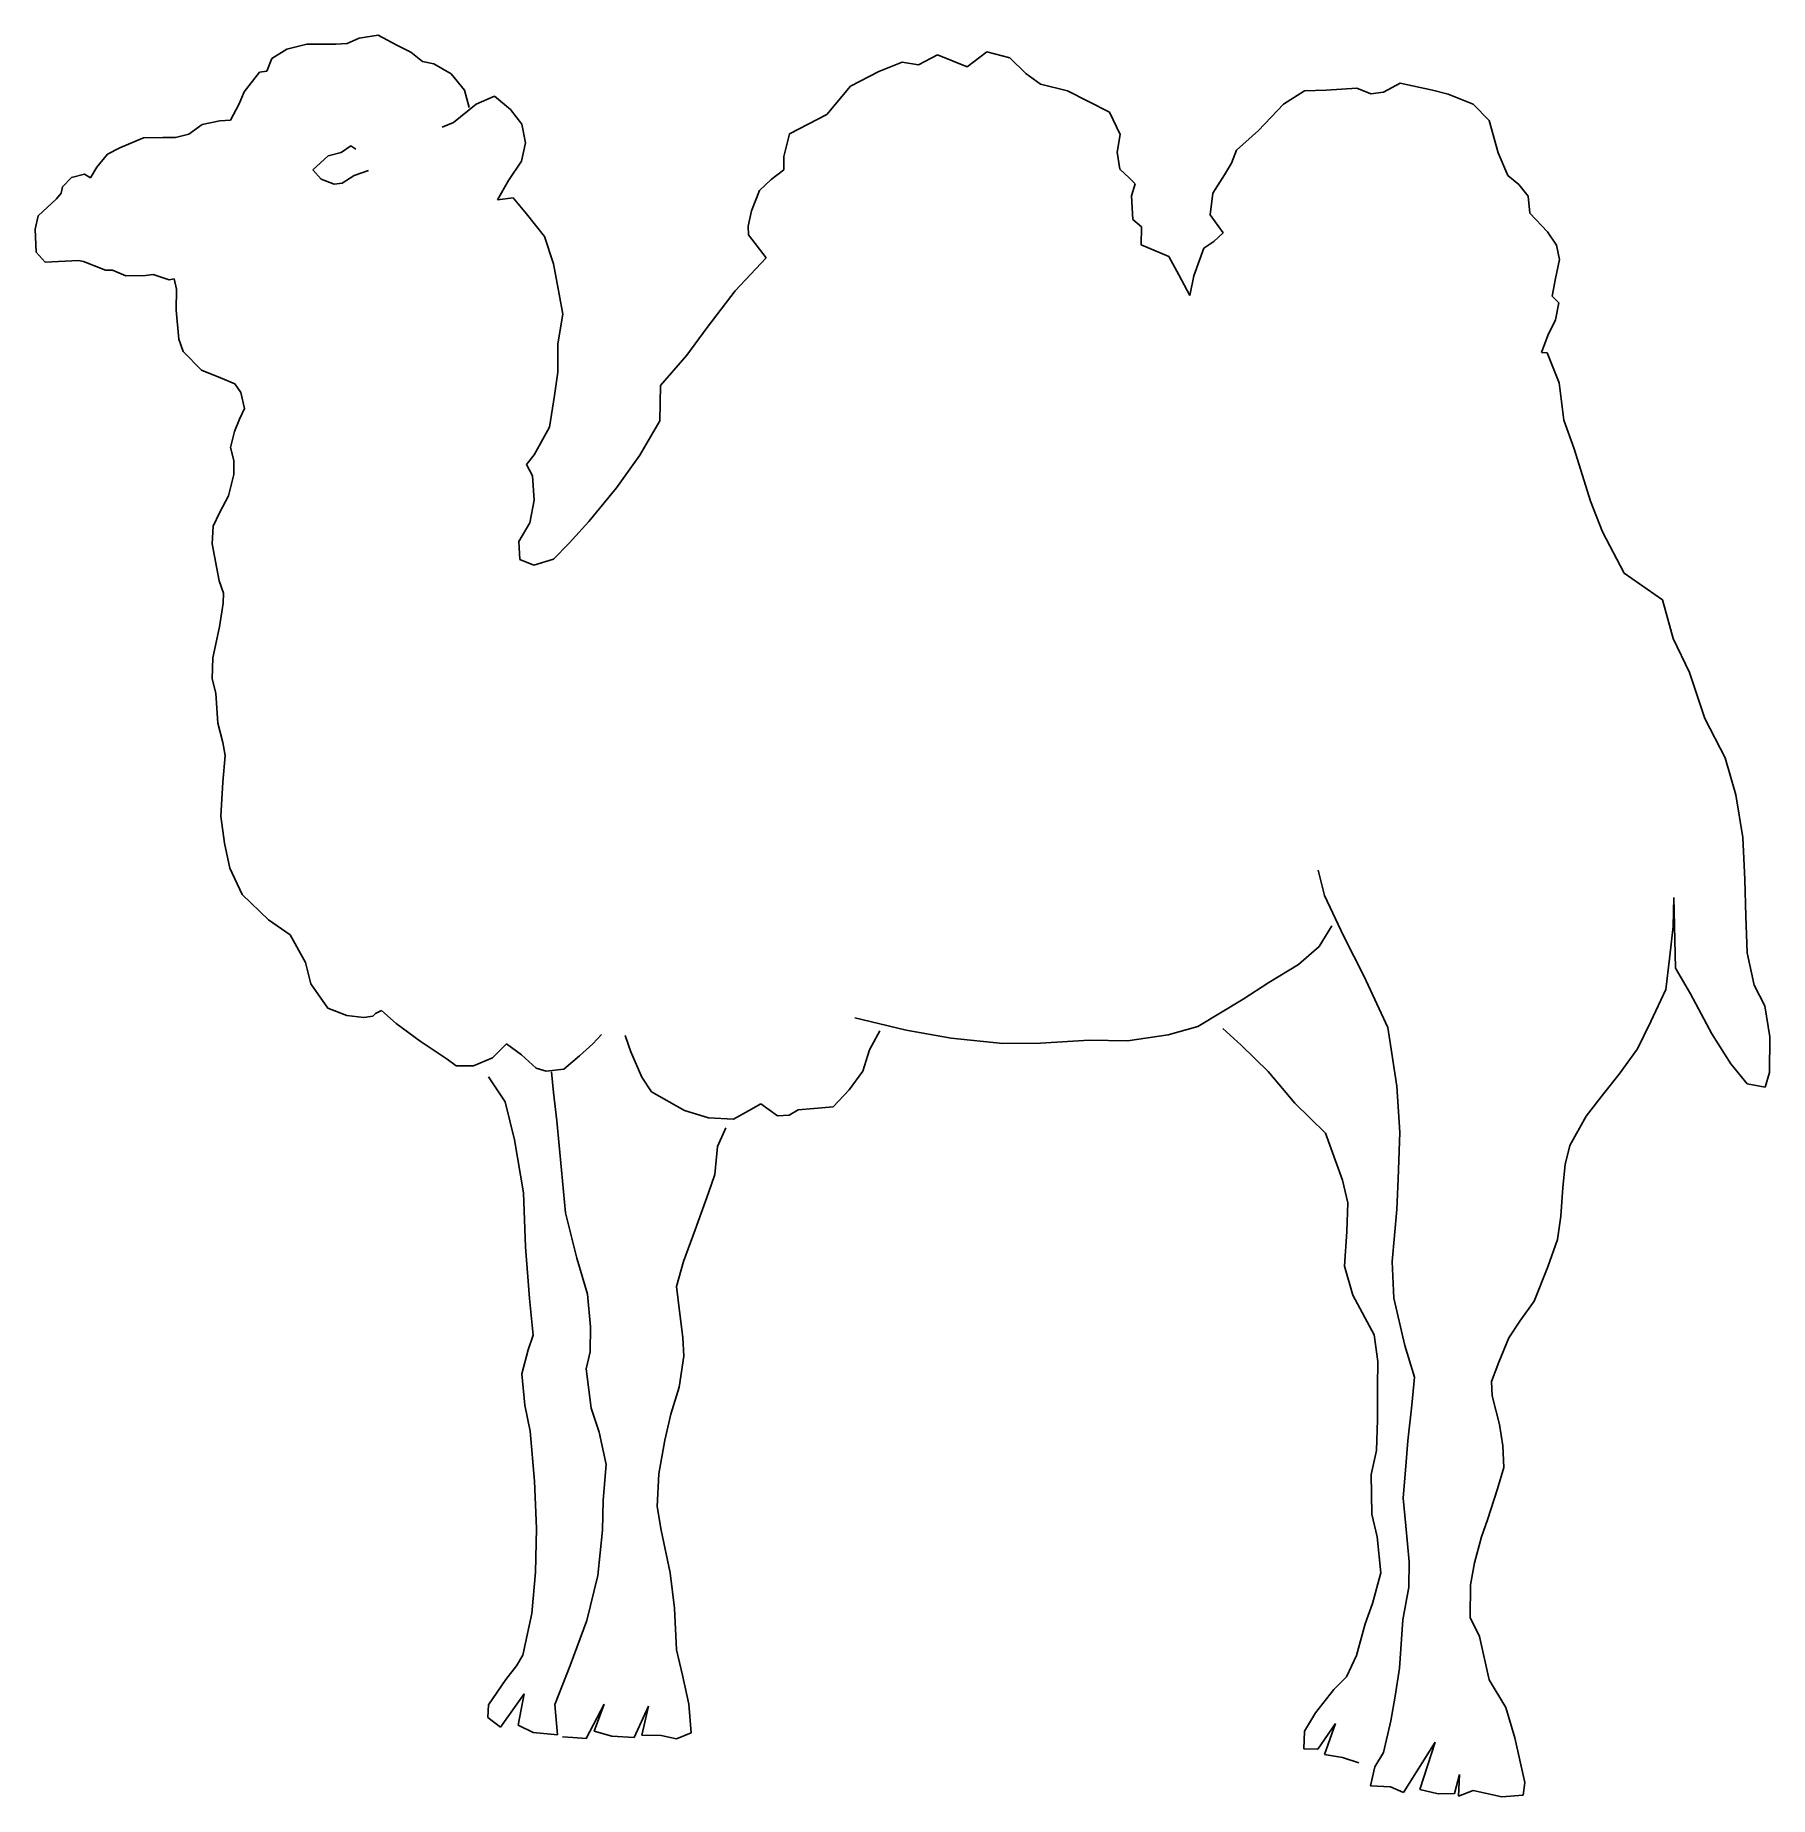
# Model space of a CAD drawing. Header units: millimetres. Extents: x -1484.23 to -1481.93, y 1774.09 to 1776.43.
import ezdxf

# ---------------------------------------------------------------- set-up
doc = ezdxf.new("R2010")
doc.units = ezdxf.units.MM
doc.header["$LTSCALE"] = 10
doc.layers.add('Animais', color=2, linetype='Continuous')

msp = doc.modelspace()

# ---------------------------------------------------------------- linework, layer by layer
at = {"layer": 'Animais'}
for p, q in [((-1483.8671, 1776.4158), (-1483.8937, 1776.4093)), ((-1483.8289, 1776.4158), (-1483.8671, 1776.4158)), ((-1483.8137, 1776.4168), (-1483.8289, 1776.4158)), ((-1483.798, 1776.4236), (-1483.8137, 1776.4168)), ((-1483.7725, 1776.4277), (-1483.798, 1776.4236)), ((-1483.7478, 1776.4146), (-1483.7725, 1776.4277)), ((-1483.7296, 1776.4054), (-1483.7478, 1776.4146)), ((-1483.9137, 1776.3967), (-1483.9204, 1776.3799)), ((-1483.8937, 1776.4093), (-1483.9137, 1776.3967)), ((-1483.714, 1776.3928), (-1483.7296, 1776.4054)), ((-1483.6988, 1776.3896), (-1483.714, 1776.3928)), ((-1483.6758, 1776.3767), (-1483.6988, 1776.3896)), ((-1483.0784, 1776.392), (-1483.1095, 1776.3798)), ((-1483.0567, 1776.3886), (-1483.0784, 1776.392)), ((-1483.0315, 1776.4019), (-1483.0567, 1776.3886)), ((-1483.0106, 1776.3932), (-1483.0315, 1776.4019)), ((-1482.9923, 1776.3857), (-1483.0106, 1776.3932)), ((-1482.9661, 1776.4056), (-1482.9923, 1776.3857)), ((-1482.9359, 1776.3976), (-1482.9661, 1776.4056)), ((-1482.9147, 1776.377), (-1482.9359, 1776.3976)), ((-1483.9299, 1776.3788), (-1483.9504, 1776.3525)), ((-1483.9204, 1776.3799), (-1483.9299, 1776.3788)), ((-1483.6581, 1776.3548), (-1483.6758, 1776.3767)), ((-1483.1095, 1776.3798), (-1483.1468, 1776.3603)), ((-1482.895, 1776.3627), (-1482.9147, 1776.377)), ((-1483.9504, 1776.3525), (-1483.957, 1776.3369)), ((-1483.6522, 1776.3317), (-1483.6581, 1776.3548)), ((-1483.6185, 1776.3471), (-1483.6428, 1776.3362)), ((-1483.5972, 1776.3292), (-1483.6185, 1776.3471)), ((-1483.1468, 1776.3603), (-1483.1783, 1776.3228)), ((-1482.8592, 1776.3542), (-1482.895, 1776.3627)), ((-1482.8036, 1776.3256), (-1482.8592, 1776.3542)), ((-1482.5454, 1776.3539), (-1482.5733, 1776.3363)), ((-1482.5166, 1776.3551), (-1482.5454, 1776.3539)), ((-1482.4758, 1776.3575), (-1482.5166, 1776.3551)), ((-1482.4575, 1776.35), (-1482.4758, 1776.3575)), ((-1482.4405, 1776.3524), (-1482.4575, 1776.35)), ((-1482.4186, 1776.3641), (-1482.4405, 1776.3524)), ((-1482.3758, 1776.3548), (-1482.4186, 1776.3641)), ((-1482.355, 1776.3496), (-1482.3758, 1776.3548)), ((-1482.3216, 1776.3362), (-1482.355, 1776.3496)), ((-1483.957, 1776.3369), (-1483.9682, 1776.3153)), ((-1483.6428, 1776.3362), (-1483.6727, 1776.3122)), ((-1483.5822, 1776.3099), (-1483.5972, 1776.3292)), ((-1483.1783, 1776.3228), (-1483.2278, 1776.2971)), ((-1482.7895, 1776.296), (-1482.8036, 1776.3256)), ((-1482.5733, 1776.3363), (-1482.6061, 1776.3015)), ((-1482.3007, 1776.3149), (-1482.3216, 1776.3362)), ((-1484.0234, 1776.2964), (-1484.0412, 1776.2922)), ((-1484.0057, 1776.3092), (-1484.0234, 1776.2964)), ((-1483.9826, 1776.3142), (-1484.0057, 1776.3092)), ((-1483.9682, 1776.3153), (-1483.9826, 1776.3142)), ((-1483.6727, 1776.3122), (-1483.6881, 1776.306)), ((-1483.5773, 1776.2852), (-1483.5822, 1776.3099)), ((-1483.2278, 1776.2971), (-1483.2351, 1776.2669)), ((-1482.7933, 1776.2726), (-1482.7895, 1776.296)), ((-1482.6061, 1776.3015), (-1482.6353, 1776.2755)), ((-1482.2889, 1776.2719), (-1482.3007, 1776.3149)), ((-1484.1148, 1776.2786), (-1484.1313, 1776.2699)), ((-1484.0837, 1776.2916), (-1484.1148, 1776.2786)), ((-1484.0581, 1776.2922), (-1484.0837, 1776.2916)), ((-1484.0412, 1776.2922), (-1484.0581, 1776.2922)), ((-1483.8219, 1776.2722), (-1483.839, 1776.268)), ((-1483.8089, 1776.2811), (-1483.8219, 1776.2722)), ((-1483.8021, 1776.2766), (-1483.8089, 1776.2811)), ((-1483.5826, 1776.2608), (-1483.5773, 1776.2852)), ((-1482.7901, 1776.2503), (-1482.7933, 1776.2726)), ((-1482.6353, 1776.2755), (-1482.642, 1776.2582)), ((-1482.2759, 1776.2418), (-1482.2889, 1776.2719)), ((-1484.1455, 1776.2529), (-1484.1538, 1776.2387)), ((-1484.1313, 1776.2699), (-1484.1455, 1776.2529)), ((-1483.839, 1776.268), (-1483.8594, 1776.2493)), ((-1483.8594, 1776.2493), (-1483.8481, 1776.2369)), ((-1483.8046, 1776.2419), (-1483.7857, 1776.2485)), ((-1483.5999, 1776.2353), (-1483.5826, 1776.2608)), ((-1483.2351, 1776.2493), (-1483.2518, 1776.2364)), ((-1483.2351, 1776.2669), (-1483.2351, 1776.2493)), ((-1482.7777, 1776.2388), (-1482.7901, 1776.2503)), ((-1482.642, 1776.2582), (-1482.6512, 1776.2425)), ((-1484.1908, 1776.2269), (-1484.1929, 1776.2186)), ((-1484.1791, 1776.239), (-1484.1908, 1776.2269)), ((-1484.162, 1776.2435), (-1484.1791, 1776.239)), ((-1484.1538, 1776.2387), (-1484.162, 1776.2435)), ((-1483.8481, 1776.2369), (-1483.8312, 1776.2302)), ((-1483.8312, 1776.2302), (-1483.8203, 1776.2315)), ((-1483.8203, 1776.2315), (-1483.8046, 1776.2419)), ((-1483.6145, 1776.2096), (-1483.5999, 1776.2353)), ((-1483.2518, 1776.2364), (-1483.2676, 1776.2219)), ((-1482.7696, 1776.2308), (-1482.7777, 1776.2388)), ((-1482.7745, 1776.2149), (-1482.7696, 1776.2308)), ((-1482.6512, 1776.2425), (-1482.6667, 1776.2186)), ((-1482.2613, 1776.23), (-1482.2759, 1776.2418)), ((-1482.2491, 1776.2143), (-1482.2613, 1776.23)), ((-1484.199, 1776.2111), (-1484.2231, 1776.1884)), ((-1484.1929, 1776.2186), (-1484.199, 1776.2111)), ((-1483.594, 1776.2122), (-1483.6145, 1776.2096)), ((-1483.5763, 1776.191), (-1483.594, 1776.2122)), ((-1483.2676, 1776.2219), (-1483.2782, 1776.1951)), ((-1482.7727, 1776.1835), (-1482.7745, 1776.2149)), ((-1482.6667, 1776.2186), (-1482.6704, 1776.1899)), ((-1482.2468, 1776.1921), (-1482.2491, 1776.2143)), ((-1484.2231, 1776.1884), (-1484.2271, 1776.1709)), ((-1483.5523, 1776.1612), (-1483.5763, 1776.191)), ((-1483.2782, 1776.1951), (-1483.2824, 1776.1749)), ((-1482.7612, 1776.1736), (-1482.7727, 1776.1835)), ((-1482.6704, 1776.1899), (-1482.653, 1776.1659)), ((-1482.2235, 1776.1671), (-1482.2468, 1776.1921)), ((-1484.2271, 1776.1709), (-1484.226, 1776.1404)), ((-1483.5403, 1776.1249), (-1483.5523, 1776.1612)), ((-1483.2824, 1776.1749), (-1483.2821, 1776.1633)), ((-1483.2821, 1776.1633), (-1483.2588, 1776.1328)), ((-1482.7615, 1776.15), (-1482.7612, 1776.1736)), ((-1482.6654, 1776.1546), (-1482.6785, 1776.1457)), ((-1482.653, 1776.1659), (-1482.6654, 1776.1546)), ((-1482.2116, 1776.1494), (-1482.2235, 1776.1671)), ((-1484.226, 1776.1404), (-1484.2139, 1776.1272)), ((-1483.2588, 1776.1328), (-1483.2998, 1776.089)), ((-1482.7249, 1776.1344), (-1482.7615, 1776.15)), ((-1482.7116, 1776.11), (-1482.7249, 1776.1344)), ((-1482.6785, 1776.1457), (-1482.692, 1776.1091)), ((-1482.2073, 1776.1306), (-1482.2116, 1776.1494)), ((-1484.2139, 1776.1272), (-1484.1696, 1776.1294)), ((-1484.1696, 1776.1294), (-1484.163, 1776.1281)), ((-1484.163, 1776.1281), (-1484.1339, 1776.1166)), ((-1484.1339, 1776.1166), (-1484.1245, 1776.1162)), ((-1484.1245, 1776.1162), (-1484.107, 1776.1087)), ((-1484.107, 1776.1087), (-1484.0809, 1776.1093)), ((-1484.0809, 1776.1093), (-1484.0707, 1776.1106)), ((-1484.0707, 1776.1106), (-1484.0496, 1776.1037)), ((-1483.5329, 1776.0848), (-1483.5403, 1776.1249)), ((-1482.6974, 1776.083), (-1482.7116, 1776.11)), ((-1482.692, 1776.1091), (-1482.6974, 1776.083)), ((-1482.2126, 1776.1055), (-1482.2073, 1776.1306)), ((-1484.0496, 1776.1037), (-1484.0429, 1776.1051)), ((-1484.0429, 1776.1051), (-1484.04, 1776.0913)), ((-1484.04, 1776.0913), (-1484.0405, 1776.0633)), ((-1483.5281, 1776.0583), (-1483.5329, 1776.0848)), ((-1483.2998, 1776.089), (-1483.3367, 1776.0405)), ((-1482.2171, 1776.0819), (-1482.2126, 1776.1055)), ((-1484.0405, 1776.0633), (-1484.037, 1776.0252)), ((-1482.2081, 1776.0731), (-1482.2171, 1776.0819)), ((-1482.2126, 1776.0504), (-1482.2081, 1776.0731)), ((-1483.5348, 1776.0189), (-1483.5281, 1776.0583)), ((-1483.3367, 1776.0405), (-1483.3636, 1776.0037)), ((-1482.2227, 1776.0298), (-1482.2126, 1776.0504)), ((-1484.037, 1776.0252), (-1484.031, 1776.0088)), ((-1483.5348, 1775.9814), (-1483.5348, 1776.0189)), ((-1482.2314, 1776.0071), (-1482.2227, 1776.0298)), ((-1484.031, 1776.0088), (-1484.0068, 1775.9839)), ((-1483.3636, 1776.0037), (-1483.3987, 1775.9638)), ((-1482.2237, 1776.0067), (-1482.2314, 1776.0071)), ((-1482.2079, 1775.9671), (-1482.2237, 1776.0067)), ((-1484.0068, 1775.9839), (-1483.9817, 1775.9736)), ((-1483.9817, 1775.9736), (-1483.9627, 1775.966)), ((-1483.5389, 1775.9503), (-1483.5348, 1775.9814)), ((-1483.9627, 1775.966), (-1483.9548, 1775.9545)), ((-1483.9548, 1775.9545), (-1483.9498, 1775.9332)), ((-1483.5457, 1775.9084), (-1483.5389, 1775.9503)), ((-1483.3987, 1775.9638), (-1483.3996, 1775.917)), ((-1482.2016, 1775.9176), (-1482.2079, 1775.9671)), ((-1483.9498, 1775.9332), (-1483.9563, 1775.9191)), ((-1483.963, 1775.9025), (-1483.9682, 1775.8814)), ((-1483.9563, 1775.9191), (-1483.963, 1775.9025)), ((-1483.566, 1775.8718), (-1483.5457, 1775.9084)), ((-1483.3996, 1775.917), (-1483.4262, 1775.8715)), ((-1482.1879, 1775.8798), (-1482.2016, 1775.9176)), ((-1483.9682, 1775.8814), (-1483.9638, 1775.8643)), ((-1482.1665, 1775.8103), (-1482.1879, 1775.8798)), ((-1483.9638, 1775.8643), (-1483.9638, 1775.8457)), ((-1483.576, 1775.8589), (-1483.566, 1775.8718)), ((-1483.5682, 1775.8441), (-1483.576, 1775.8589)), ((-1483.4262, 1775.8715), (-1483.457, 1775.828)), ((-1483.9638, 1775.8457), (-1483.9711, 1775.8172)), ((-1483.5662, 1775.8118), (-1483.5682, 1775.8441)), ((-1483.457, 1775.828), (-1483.4937, 1775.7832)), ((-1483.9711, 1775.8172), (-1483.983, 1775.7949)), ((-1483.5718, 1775.7815), (-1483.5662, 1775.8118)), ((-1482.1506, 1775.7696), (-1482.1665, 1775.8103)), ((-1483.983, 1775.7949), (-1483.9915, 1775.7774)), ((-1483.5865, 1775.7568), (-1483.5718, 1775.7815)), ((-1483.4937, 1775.7832), (-1483.5196, 1775.7546)), ((-1483.9915, 1775.7774), (-1483.9925, 1775.7536)), ((-1482.1216, 1775.715), (-1482.1506, 1775.7696)), ((-1483.9925, 1775.7536), (-1483.9835, 1775.705)), ((-1483.5849, 1775.7329), (-1483.5865, 1775.7568)), ((-1483.5196, 1775.7546), (-1483.5402, 1775.7334)), ((-1483.5666, 1775.7254), (-1483.5849, 1775.7329)), ((-1483.5402, 1775.7334), (-1483.5666, 1775.7254)), ((-1482.0708, 1775.6797), (-1482.1216, 1775.715)), ((-1483.9835, 1775.705), (-1483.9776, 1775.6886)), ((-1483.9776, 1775.6886), (-1483.9782, 1775.675)), ((-1483.9782, 1775.675), (-1483.983, 1775.644)), ((-1482.0569, 1775.6282), (-1482.0708, 1775.6797)), ((-1483.983, 1775.644), (-1483.9916, 1775.6029)), ((-1482.0351, 1775.5833), (-1482.0569, 1775.6282)), ((-1483.9916, 1775.6029), (-1483.9928, 1775.5749)), ((-1483.9928, 1775.5749), (-1483.9877, 1775.556)), ((-1482.015, 1775.5223), (-1482.0351, 1775.5833)), ((-1483.9877, 1775.556), (-1483.9853, 1775.5162)), ((-1483.9853, 1775.5162), (-1483.9787, 1775.4904)), ((-1481.9878, 1775.4702), (-1482.015, 1775.5223)), ((-1483.9787, 1775.4904), (-1483.9753, 1775.4733)), ((-1483.9753, 1775.4733), (-1483.9786, 1775.438)), ((-1481.9738, 1775.4212), (-1481.9878, 1775.4702)), ((-1483.9786, 1775.438), (-1483.9813, 1775.3932)), ((-1481.9644, 1775.3649), (-1481.9738, 1775.4212)), ((-1483.9813, 1775.3932), (-1483.9762, 1775.3572)), ((-1481.9617, 1775.3089), (-1481.9644, 1775.3649)), ((-1483.9762, 1775.3572), (-1483.9693, 1775.3239)), ((-1483.9693, 1775.3239), (-1483.9529, 1775.2894)), ((-1482.5274, 1775.3213), (-1482.5187, 1775.2879)), ((-1481.9606, 1775.2605), (-1481.9617, 1775.3089)), ((-1483.9529, 1775.2894), (-1483.9182, 1775.2556)), ((-1482.5187, 1775.2879), (-1482.4931, 1775.2334)), ((-1482.0568, 1775.2469), (-1482.0561, 1775.2851)), ((-1482.0561, 1775.2851), (-1482.0536, 1775.1916)), ((-1483.9182, 1775.2556), (-1483.8893, 1775.2356)), ((-1482.5259, 1775.2204), (-1482.5093, 1775.2477)), ((-1482.0615, 1775.2039), (-1482.0568, 1775.2469)), ((-1481.9586, 1775.212), (-1481.9606, 1775.2605)), ((-1483.8893, 1775.2356), (-1483.8688, 1775.1992)), ((-1482.4931, 1775.2334), (-1482.4666, 1775.1813)), ((-1483.8688, 1775.1992), (-1483.8617, 1775.1709)), ((-1482.5531, 1775.1963), (-1482.5259, 1775.2204)), ((-1482.0665, 1775.1634), (-1482.0615, 1775.2039)), ((-1481.9493, 1775.1693), (-1481.9586, 1775.212)), ((-1482.5924, 1775.1725), (-1482.5531, 1775.1963)), ((-1482.4666, 1775.1813), (-1482.4349, 1775.1131)), ((-1482.0536, 1775.1916), (-1482.0338, 1775.1577)), ((-1483.8617, 1775.1709), (-1483.8395, 1775.1386)), ((-1482.6264, 1775.1504), (-1482.5924, 1775.1725)), ((-1482.0863, 1775.1211), (-1482.0665, 1775.1634)), ((-1482.0338, 1775.1577), (-1482.0056, 1775.1048)), ((-1481.9354, 1775.1417), (-1481.9493, 1775.1693)), ((-1483.8395, 1775.1386), (-1483.8144, 1775.1288)), ((-1483.8144, 1775.1288), (-1483.7917, 1775.1263)), ((-1483.7917, 1775.1263), (-1483.7797, 1775.1282)), ((-1483.7797, 1775.1282), (-1483.7763, 1775.1315)), ((-1483.7763, 1775.1315), (-1483.7684, 1775.1354)), ((-1483.7684, 1775.1354), (-1483.7488, 1775.1184)), ((-1482.6866, 1775.1142), (-1482.6264, 1775.1504)), ((-1481.9288, 1775.1007), (-1481.9354, 1775.1417)), ((-1483.7488, 1775.1184), (-1483.7169, 1775.0949)), ((-1483.1411, 1775.126), (-1483.1209, 1775.1209)), ((-1483.1216, 1775.0834), (-1483.1078, 1775.1084)), ((-1483.1209, 1775.1209), (-1483.073, 1775.1093)), ((-1483.073, 1775.1093), (-1483.0134, 1775.099)), ((-1482.726, 1775.1033), (-1482.6866, 1775.1142)), ((-1482.6537, 1775.1117), (-1482.6291, 1775.0895)), ((-1482.4349, 1775.1131), (-1482.423, 1775.0354)), ((-1482.104, 1775.0847), (-1482.0863, 1775.1211)), ((-1482.0056, 1775.1048), (-1481.9803, 1775.0647)), ((-1483.7169, 1775.0949), (-1483.6814, 1775.0712)), ((-1483.6213, 1775.0727), (-1483.6026, 1775.0915)), ((-1483.6026, 1775.0915), (-1483.5829, 1775.077)), ((-1483.506, 1775.0753), (-1483.4882, 1775.0914)), ((-1483.4882, 1775.0914), (-1483.4767, 1775.1038)), ((-1483.4455, 1775.1024), (-1483.4377, 1775.0807)), ((-1483.1306, 1775.055), (-1483.1216, 1775.0834)), ((-1483.0134, 1775.099), (-1482.945, 1775.0917)), ((-1482.945, 1775.0917), (-1482.8951, 1775.0922)), ((-1482.8951, 1775.0922), (-1482.8306, 1775.096)), ((-1482.8306, 1775.096), (-1482.7798, 1775.0955)), ((-1482.7798, 1775.0955), (-1482.726, 1775.1033)), ((-1482.6291, 1775.0895), (-1482.5934, 1775.0549)), ((-1482.1284, 1775.051), (-1482.104, 1775.0847)), ((-1481.9292, 1775.0533), (-1481.9288, 1775.1007)), ((-1483.6814, 1775.0712), (-1483.6692, 1775.0622)), ((-1483.6692, 1775.0622), (-1483.6463, 1775.0622)), ((-1483.6463, 1775.0622), (-1483.6213, 1775.0727)), ((-1483.5829, 1775.077), (-1483.5633, 1775.0592)), ((-1483.5633, 1775.0592), (-1483.5501, 1775.0552)), ((-1483.5501, 1775.0552), (-1483.5269, 1775.0576)), ((-1483.5269, 1775.0576), (-1483.506, 1775.0753)), ((-1483.4377, 1775.0807), (-1483.4234, 1775.047)), ((-1481.9803, 1775.0647), (-1481.9587, 1775.0384)), ((-1483.6266, 1775.0477), (-1483.6043, 1775.0144)), ((-1483.5402, 1775.0269), (-1483.5432, 1775.0541)), ((-1483.4234, 1775.047), (-1483.4106, 1775.0278)), ((-1483.1486, 1775.0305), (-1483.1306, 1775.055)), ((-1482.5934, 1775.0549), (-1482.5581, 1775.0126)), ((-1482.423, 1775.0354), (-1482.419, 1774.9741)), ((-1482.1492, 1775.0249), (-1482.1284, 1775.051)), ((-1481.9587, 1775.0384), (-1481.935, 1775.0339)), ((-1481.935, 1775.0339), (-1481.9292, 1775.0533)), ((-1483.6043, 1775.0144), (-1483.5921, 1774.964)), ((-1483.5359, 1774.9892), (-1483.5402, 1775.0269)), ((-1483.4106, 1775.0278), (-1483.3667, 1775.003)), ((-1483.2821, 1775.0025), (-1483.2656, 1775.0119)), ((-1483.2656, 1775.0119), (-1483.2434, 1774.9958)), ((-1483.1699, 1775.0077), (-1483.1486, 1775.0305)), ((-1482.5581, 1775.0126), (-1482.5174, 1774.9728)), ((-1482.1723, 1774.9954), (-1482.1492, 1775.0249)), ((-1483.5296, 1774.9239), (-1483.5359, 1774.9892)), ((-1483.3667, 1775.003), (-1483.3349, 1774.9932)), ((-1483.3349, 1774.9932), (-1483.302, 1774.9917)), ((-1483.302, 1774.9917), (-1483.2821, 1775.0025)), ((-1483.2434, 1774.9958), (-1483.228, 1774.9968)), ((-1483.228, 1774.9968), (-1483.216, 1775.004)), ((-1483.216, 1775.004), (-1483.1956, 1775.0056)), ((-1483.1956, 1775.0056), (-1483.1699, 1775.0077)), ((-1482.1937, 1774.9566), (-1482.1723, 1774.9954)), ((-1483.3232, 1774.9552), (-1483.3119, 1774.9802)), ((-1482.5174, 1774.9728), (-1482.4948, 1774.9107)), ((-1482.419, 1774.9741), (-1482.421, 1774.9124)), ((-1483.5921, 1774.964), (-1483.5801, 1774.8939)), ((-1483.3266, 1774.9181), (-1483.3232, 1774.9552)), ((-1482.1998, 1774.9313), (-1482.1937, 1774.9566)), ((-1483.5245, 1774.8676), (-1483.5296, 1774.9239)), ((-1483.3351, 1774.8939), (-1483.3266, 1774.9181)), ((-1482.2029, 1774.9009), (-1482.1998, 1774.9313)), ((-1482.4948, 1774.9107), (-1482.4877, 1774.8806)), ((-1482.421, 1774.9124), (-1482.4229, 1774.8718)), ((-1482.2055, 1774.8631), (-1482.2029, 1774.9009)), ((-1483.5801, 1774.8939), (-1483.5774, 1774.8225)), ((-1483.3527, 1774.8448), (-1483.3351, 1774.8939)), ((-1482.4877, 1774.8806), (-1482.4894, 1774.8427)), ((-1482.4229, 1774.8718), (-1482.4292, 1774.8028)), ((-1483.5093, 1774.8076), (-1483.5245, 1774.8676)), ((-1482.2102, 1774.832), (-1482.2055, 1774.8631)), ((-1483.368, 1774.803), (-1483.3527, 1774.8448)), ((-1482.4894, 1774.8427), (-1482.4922, 1774.7969)), ((-1482.2229, 1774.7961), (-1482.2102, 1774.832)), ((-1483.5774, 1774.8225), (-1483.572, 1774.7538)), ((-1483.4955, 1774.7596), (-1483.5093, 1774.8076)), ((-1483.3772, 1774.7697), (-1483.368, 1774.803)), ((-1482.4292, 1774.8028), (-1482.4271, 1774.7543)), ((-1482.4922, 1774.7969), (-1482.4813, 1774.7584)), ((-1482.2409, 1774.7502), (-1482.2229, 1774.7961)), ((-1483.4915, 1774.7162), (-1483.4955, 1774.7596)), ((-1483.3736, 1774.7372), (-1483.3772, 1774.7697)), ((-1482.4813, 1774.7584), (-1482.4531, 1774.7056)), ((-1482.4271, 1774.7543), (-1482.4123, 1774.6918)), ((-1483.572, 1774.7538), (-1483.5672, 1774.7052)), ((-1483.3692, 1774.7023), (-1483.3736, 1774.7372)), ((-1482.2599, 1774.724), (-1482.2409, 1774.7502)), ((-1483.492, 1774.6832), (-1483.4915, 1774.7162)), ((-1482.2745, 1774.7018), (-1482.2599, 1774.724)), ((-1483.574, 1774.6861), (-1483.5824, 1774.6542)), ((-1483.5672, 1774.7052), (-1483.574, 1774.6861)), ((-1483.3676, 1774.6776), (-1483.3692, 1774.7023)), ((-1482.4531, 1774.7056), (-1482.448, 1774.6706)), ((-1482.4123, 1774.6918), (-1482.3997, 1774.6498)), ((-1482.2877, 1774.6694), (-1482.2745, 1774.7018)), ((-1483.4972, 1774.6606), (-1483.492, 1774.6832)), ((-1483.3739, 1774.6365), (-1483.3676, 1774.6776)), ((-1482.448, 1774.6706), (-1482.4485, 1774.6373)), ((-1482.2975, 1774.6442), (-1482.2877, 1774.6694)), ((-1483.5824, 1774.6542), (-1483.5783, 1774.6126)), ((-1483.4904, 1774.6087), (-1483.4972, 1774.6606)), ((-1482.4485, 1774.6373), (-1482.4487, 1774.5934)), ((-1482.3997, 1774.6498), (-1482.4029, 1774.6125)), ((-1482.2966, 1774.6248), (-1482.2975, 1774.6442)), ((-1483.3847, 1774.6005), (-1483.3739, 1774.6365)), ((-1482.2871, 1774.5869), (-1482.2966, 1774.6248)), ((-1483.5783, 1774.6126), (-1483.5714, 1774.5783)), ((-1483.4799, 1774.5767), (-1483.4904, 1774.6087)), ((-1483.393, 1774.5661), (-1483.3847, 1774.6005)), ((-1482.4487, 1774.5934), (-1482.4498, 1774.5527)), ((-1482.4029, 1774.6125), (-1482.4085, 1774.5653)), ((-1483.5714, 1774.5783), (-1483.5657, 1774.512)), ((-1483.4708, 1774.5341), (-1483.4799, 1774.5767)), ((-1482.2827, 1774.5589), (-1482.2871, 1774.5869)), ((-1483.4009, 1774.5215), (-1483.393, 1774.5661)), ((-1482.4498, 1774.5527), (-1482.4571, 1774.5208)), ((-1482.4085, 1774.5653), (-1482.4107, 1774.5376)), ((-1482.2812, 1774.5301), (-1482.2827, 1774.5589)), ((-1483.4744, 1774.4868), (-1483.4708, 1774.5341)), ((-1483.4028, 1774.4784), (-1483.4009, 1774.5215)), ((-1482.4571, 1774.5208), (-1482.456, 1774.4684)), ((-1482.4107, 1774.5376), (-1482.4144, 1774.4893)), ((-1482.2894, 1774.5016), (-1482.2812, 1774.5301)), ((-1483.5657, 1774.512), (-1483.5628, 1774.449)), ((-1482.3029, 1774.4605), (-1482.2894, 1774.5016)), ((-1483.4755, 1774.4469), (-1483.4744, 1774.4868)), ((-1483.3975, 1774.4469), (-1483.4028, 1774.4784)), ((-1482.4144, 1774.4893), (-1482.411, 1774.4527)), ((-1482.456, 1774.4684), (-1482.4489, 1774.4383)), ((-1482.411, 1774.4527), (-1482.4065, 1774.4051)), ((-1482.3109, 1774.4381), (-1482.3029, 1774.4605)), ((-1483.5628, 1774.449), (-1483.5643, 1774.3915)), ((-1483.4816, 1774.3871), (-1483.4755, 1774.4469)), ((-1483.3857, 1774.3905), (-1483.3975, 1774.4469)), ((-1482.4489, 1774.4383), (-1482.4443, 1774.3906)), ((-1482.3199, 1774.4037), (-1482.3109, 1774.4381)), ((-1482.4065, 1774.4051), (-1482.407, 1774.3714)), ((-1483.5643, 1774.3915), (-1483.5693, 1774.3366)), ((-1483.496, 1774.3274), (-1483.4816, 1774.3871)), ((-1483.3801, 1774.3436), (-1483.3857, 1774.3905)), ((-1482.4443, 1774.3906), (-1482.4554, 1774.3497)), ((-1482.3254, 1774.3744), (-1482.3199, 1774.4037)), ((-1482.407, 1774.3714), (-1482.4149, 1774.3283)), ((-1482.3259, 1774.3312), (-1482.3254, 1774.3744)), ((-1483.5693, 1774.3366), (-1483.5812, 1774.2813)), ((-1483.3776, 1774.2884), (-1483.3801, 1774.3436)), ((-1482.4554, 1774.3497), (-1482.465, 1774.3231)), ((-1483.5182, 1774.2676), (-1483.496, 1774.3274)), ((-1482.465, 1774.3231), (-1482.4763, 1774.2811)), ((-1482.4149, 1774.3283), (-1482.4195, 1774.2642)), ((-1482.3133, 1774.3061), (-1482.3259, 1774.3312)), ((-1483.3696, 1774.255), (-1483.3776, 1774.2884)), ((-1482.3007, 1774.2487), (-1482.3133, 1774.3061)), ((-1483.5895, 1774.2673), (-1483.6037, 1774.2493)), ((-1483.5812, 1774.2813), (-1483.5895, 1774.2673)), ((-1483.5384, 1774.2159), (-1483.5182, 1774.2676)), ((-1482.4763, 1774.2811), (-1482.4895, 1774.2529)), ((-1482.4195, 1774.2642), (-1482.4253, 1774.2272)), ((-1483.6037, 1774.2493), (-1483.6266, 1774.2156)), ((-1483.3612, 1774.2164), (-1483.3696, 1774.255)), ((-1482.4895, 1774.2529), (-1482.5064, 1774.2358)), ((-1482.2785, 1774.2122), (-1482.3007, 1774.2487)), ((-1483.6108, 1774.1861), (-1483.5792, 1774.2303)), ((-1483.5792, 1774.2303), (-1483.5871, 1774.1885)), ((-1482.5064, 1774.2358), (-1482.5306, 1774.2048)), ((-1482.4253, 1774.2272), (-1482.431, 1774.1944)), ((-1483.6266, 1774.2156), (-1483.6273, 1774.1987)), ((-1483.6273, 1774.1987), (-1483.6108, 1774.1861)), ((-1483.535, 1774.176), (-1483.5384, 1774.2159)), ((-1483.4972, 1774.1708), (-1483.4731, 1774.2164)), ((-1483.4731, 1774.2164), (-1483.4866, 1774.1805)), ((-1483.4336, 1774.1722), (-1483.4146, 1774.2138)), ((-1483.4146, 1774.2138), (-1483.4233, 1774.1752)), ((-1483.3579, 1774.1783), (-1483.3612, 1774.2164)), ((-1482.5306, 1774.2048), (-1482.5451, 1774.1809)), ((-1482.431, 1774.1944), (-1482.4406, 1774.1524)), ((-1482.2667, 1774.1717), (-1482.2785, 1774.2122)), ((-1483.5871, 1774.1885), (-1483.5671, 1774.1789)), ((-1483.5671, 1774.1789), (-1483.535, 1774.176)), ((-1483.5284, 1774.173), (-1483.5148, 1774.1724)), ((-1483.5148, 1774.1724), (-1483.4972, 1774.1708)), ((-1483.4866, 1774.1805), (-1483.4631, 1774.1743)), ((-1483.4631, 1774.1743), (-1483.4336, 1774.1722)), ((-1483.4233, 1774.1752), (-1483.3978, 1774.1748)), ((-1483.3978, 1774.1748), (-1483.3776, 1774.1704)), ((-1483.3776, 1774.1704), (-1483.3579, 1774.1783)), ((-1482.5451, 1774.1809), (-1482.5461, 1774.1571)), ((-1482.5275, 1774.157), (-1482.5042, 1774.1908)), ((-1482.5042, 1774.1908), (-1482.5186, 1774.15)), ((-1482.2534, 1774.1128), (-1482.2667, 1774.1717)), ((-1482.5461, 1774.1571), (-1482.5275, 1774.157)), ((-1482.5186, 1774.15), (-1482.495, 1774.1457)), ((-1482.4406, 1774.1524), (-1482.4523, 1774.1336)), ((-1482.4141, 1774.0996), (-1482.3722, 1774.1662)), ((-1482.3722, 1774.1662), (-1482.3926, 1774.1036)), ((-1482.495, 1774.1457), (-1482.4732, 1774.1387)), ((-1482.4523, 1774.1336), (-1482.4577, 1774.1083)), ((-1482.4577, 1774.1083), (-1482.4314, 1774.1071)), ((-1482.4314, 1774.1071), (-1482.4141, 1774.0996)), ((-1482.3926, 1774.1036), (-1482.3683, 1774.0976)), ((-1482.3464, 1774.0983), (-1482.3401, 1774.1234)), ((-1482.3401, 1774.1234), (-1482.3414, 1774.0946)), ((-1482.3414, 1774.0946), (-1482.3217, 1774.1022)), ((-1482.3217, 1774.1022), (-1482.2838, 1774.0938)), ((-1482.2557, 1774.096), (-1482.2534, 1774.1128)), ((-1482.3683, 1774.0976), (-1482.3464, 1774.0983)), ((-1482.2838, 1774.0938), (-1482.2557, 1774.096))]:
    msp.add_line(p, q, dxfattribs=at)

doc.saveas('drawing.dxf')
